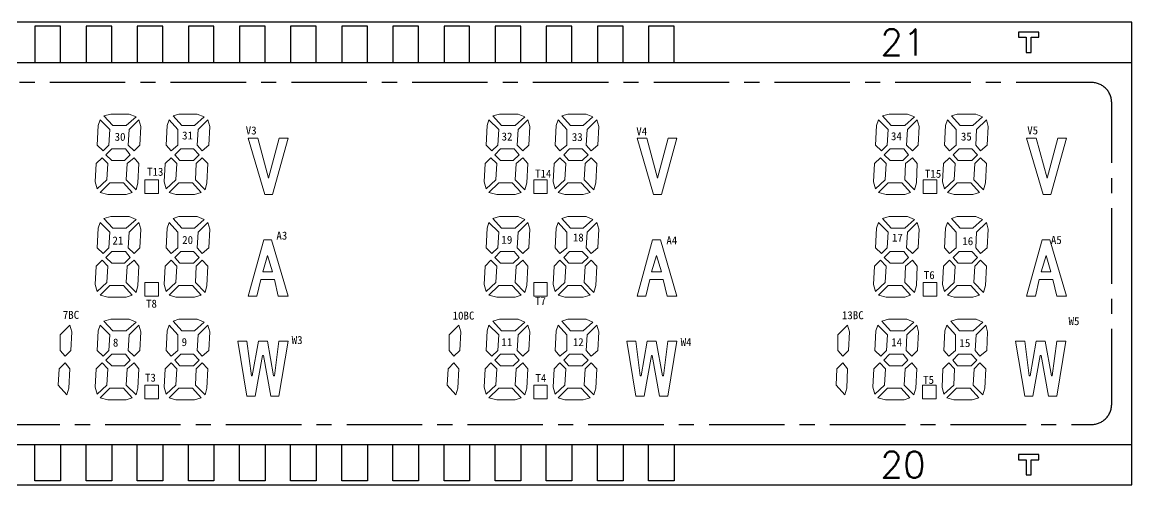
# Model space of a CAD drawing. Header units: millimetres. Extents: x 3718 to 70963, y 572 to 15149.
# Drawn here: x 3949.9 to 4005, y 633.2 to 656.2 of the extents above; entities that cross this region are included whole.
import ezdxf
from ezdxf.enums import TextEntityAlignment as Align

# ---------------------------------------------------------------- set-up
doc = ezdxf.new("R2010")
doc.units = ezdxf.units.MM
doc.header["$LTSCALE"] = 3
doc.linetypes.add('CENTER', pattern=[2, 1.25, -0.25, 0.25, -0.25])
for name, color, linetype in [('DWG', 7, 'Continuous'), ('TEXT', 40, 'Continuous'), ('VA', 6, 'Continuous')]:
    doc.layers.add(name, color=color, linetype=linetype)
doc.styles.add('romans', font='romans.shx')
doc.styles.add('黑体', font='SIMHEI.TTF')

msp = doc.modelspace()

# ---------------------------------------------------------------- linework, layer by layer
at = {"layer": 'DWG'}
for points in [[(3909.986, 656.22), (3909.986, 633.22), (4004.986, 633.22), (4004.986, 656.22)], [(3950.501, 656.02), (3950.501, 654.22), (3951.771, 654.22), (3951.771, 656.02)], [(3953.041, 656.02), (3953.041, 654.22), (3954.311, 654.22), (3954.311, 656.02)], [(3955.581, 656.02), (3955.581, 654.22), (3956.851, 654.22), (3956.851, 656.02)], [(3958.121, 656.02), (3958.121, 654.22), (3959.391, 654.22), (3959.391, 656.02)], [(3960.661, 656.02), (3960.661, 654.22), (3961.931, 654.22), (3961.931, 656.02)], [(3963.201, 656.02), (3963.201, 654.22), (3964.471, 654.22), (3964.471, 656.02)], [(3965.741, 656.02), (3965.741, 654.22), (3967.011, 654.22), (3967.011, 656.02)], [(3968.281, 656.02), (3968.281, 654.22), (3969.551, 654.22), (3969.551, 656.02)], [(3970.821, 656.02), (3970.821, 654.22), (3972.091, 654.22), (3972.091, 656.02)], [(3973.361, 656.02), (3973.361, 654.22), (3974.631, 654.22), (3974.631, 656.02)], [(3975.901, 656.02), (3975.901, 654.22), (3977.171, 654.22), (3977.171, 656.02)], [(3978.441, 656.02), (3978.441, 654.22), (3979.711, 654.22), (3979.711, 656.02)], [(3980.981, 656.02), (3980.981, 654.22), (3982.251, 654.22), (3982.251, 656.02)], [(3999.736, 655.47), (3999.736, 654.72), (3999.986, 654.72), (3999.986, 655.47), (4000.361, 655.47), (4000.361, 655.72), (3999.361, 655.72), (3999.361, 655.47)], [(3950.501, 633.42), (3950.501, 635.22), (3951.771, 635.22), (3951.771, 633.42)], [(3953.041, 633.42), (3953.041, 635.22), (3954.311, 635.22), (3954.311, 633.42)], [(3955.581, 633.42), (3955.581, 635.22), (3956.851, 635.22), (3956.851, 633.42)], [(3958.121, 633.42), (3958.121, 635.22), (3959.391, 635.22), (3959.391, 633.42)], [(3960.661, 633.42), (3960.661, 635.22), (3961.931, 635.22), (3961.931, 633.42)], [(3963.201, 633.42), (3963.201, 635.22), (3964.471, 635.22), (3964.471, 633.42)], [(3965.741, 633.42), (3965.741, 635.22), (3967.011, 635.22), (3967.011, 633.42)], [(3968.281, 633.42), (3968.281, 635.22), (3969.551, 635.22), (3969.551, 633.42)], [(3970.821, 633.42), (3970.821, 635.22), (3972.091, 635.22), (3972.091, 633.42)], [(3973.361, 633.42), (3973.361, 635.22), (3974.631, 635.22), (3974.631, 633.42)], [(3975.901, 633.42), (3975.901, 635.22), (3977.171, 635.22), (3977.171, 633.42)], [(3978.441, 633.42), (3978.441, 635.22), (3979.711, 635.22), (3979.711, 633.42)], [(3980.981, 633.42), (3980.981, 635.22), (3982.251, 635.22), (3982.251, 633.42)], [(3999.736, 634.47), (3999.736, 633.72), (3999.986, 633.72), (3999.986, 634.47), (4000.361, 634.47), (4000.361, 634.72), (3999.361, 634.72), (3999.361, 634.47)]]:
    msp.add_lwpolyline(points, close=True, dxfattribs=at)
for points in [[(3909.986, 654.22), (4004.986, 654.22)], [(3909.986, 635.22), (4004.986, 635.22)]]:
    msp.add_lwpolyline(points, dxfattribs=at)
at = {"layer": 'DWG', "lineweight": 0}
for points in [[(3954.363, 651.075), (3953.929, 651.557), (3954.266, 651.653), (3955.183, 651.653), (3955.52, 651.509), (3955.038, 651.075)], [(3958.419, 651.075), (3957.792, 651.075), (3957.358, 651.557), (3957.647, 651.653), (3958.563, 651.653), (3958.901, 651.509)], [(3973.68, 651.075), (3973.246, 651.557), (3973.584, 651.653), (3974.5, 651.653), (3974.837, 651.509), (3974.355, 651.075)], [(3977.736, 651.075), (3977.109, 651.075), (3976.675, 651.557), (3976.964, 651.653), (3977.88, 651.653), (3978.218, 651.509)], [(3993.029, 651.075), (3992.595, 651.557), (3992.933, 651.653), (3993.849, 651.653), (3994.186, 651.509), (3993.704, 651.075)], [(3997.085, 651.075), (3996.458, 651.075), (3996.024, 651.557), (3996.313, 651.653), (3997.23, 651.653), (3997.567, 651.509)], [(3953.736, 651.364), (3953.639, 651.075), (3953.591, 650.11), (3953.88, 649.821), (3954.17, 650.11), (3954.218, 650.882)], [(3955.665, 651.364), (3955.183, 650.882), (3955.134, 650.11), (3955.424, 649.821), (3955.713, 650.11), (3955.761, 651.026)], [(3957.165, 651.364), (3957.068, 651.075), (3957.02, 650.11), (3957.261, 649.821), (3957.599, 650.11), (3957.599, 650.882)], [(3959.094, 651.364), (3958.611, 650.882), (3958.563, 650.11), (3958.804, 649.821), (3959.142, 650.11), (3959.19, 651.026)], [(3973.053, 651.364), (3972.957, 651.075), (3972.908, 650.11), (3973.198, 649.821), (3973.487, 650.11), (3973.535, 650.882)], [(3974.982, 651.364), (3974.5, 650.882), (3974.452, 650.11), (3974.741, 649.821), (3975.03, 650.11), (3975.078, 651.026)], [(3976.482, 651.364), (3976.386, 651.075), (3976.337, 650.11), (3976.578, 649.821), (3976.916, 650.11), (3976.916, 650.882)], [(3978.411, 651.364), (3977.929, 650.882), (3977.88, 650.11), (3978.122, 649.821), (3978.459, 650.11), (3978.507, 651.026)], [(3992.402, 651.364), (3992.306, 651.075), (3992.258, 650.11), (3992.547, 649.821), (3992.836, 650.11), (3992.884, 650.882)], [(3994.331, 651.364), (3993.849, 650.882), (3993.801, 650.11), (3994.09, 649.821), (3994.379, 650.11), (3994.428, 651.026)], [(3995.831, 651.364), (3995.735, 651.075), (3995.686, 650.11), (3995.928, 649.821), (3996.265, 650.11), (3996.265, 650.882)], [(3997.76, 651.364), (3997.278, 650.882), (3997.23, 650.11), (3997.471, 649.821), (3997.808, 650.11), (3997.856, 651.026)], [(3962.637, 650.448), (3962.106, 648.471), (3961.576, 650.448), (3961.094, 650.448), (3961.913, 647.651), (3962.299, 647.651), (3963.071, 650.448)], [(3981.954, 650.448), (3981.424, 648.471), (3980.893, 650.448), (3980.411, 650.448), (3981.231, 647.651), (3981.617, 647.651), (3982.388, 650.448)], [(4001.303, 650.448), (4000.773, 648.471), (4000.242, 650.448), (3999.76, 650.448), (4000.58, 647.651), (4000.966, 647.651), (4001.737, 650.448)], [(3954.314, 649.917), (3954.99, 649.917), (3955.231, 649.628), (3954.941, 649.339), (3954.314, 649.339), (3954.025, 649.628)], [(3957.743, 649.917), (3958.37, 649.917), (3958.66, 649.628), (3958.37, 649.339), (3957.695, 649.339), (3957.454, 649.628)], [(3973.632, 649.917), (3974.307, 649.917), (3974.548, 649.628), (3974.259, 649.339), (3973.632, 649.339), (3973.342, 649.628)], [(3977.061, 649.917), (3977.688, 649.917), (3977.977, 649.628), (3977.688, 649.339), (3977.012, 649.339), (3976.771, 649.628)], [(3992.981, 649.917), (3993.656, 649.917), (3993.897, 649.628), (3993.608, 649.339), (3992.981, 649.339), (3992.692, 649.628)], [(3996.41, 649.917), (3997.037, 649.917), (3997.326, 649.628), (3997.037, 649.339), (3996.362, 649.339), (3996.12, 649.628)], [(3953.495, 648.278), (3953.591, 647.94), (3954.073, 648.374), (3954.122, 649.194), (3953.832, 649.483), (3953.543, 649.194)], [(3955.617, 648.229), (3955.665, 649.194), (3955.424, 649.483), (3955.086, 649.194), (3955.038, 648.374), (3955.52, 647.892)], [(3956.924, 648.278), (3957.02, 647.94), (3957.502, 648.374), (3957.551, 649.194), (3957.261, 649.483), (3956.972, 649.194)], [(3958.467, 648.374), (3958.949, 647.892), (3959.045, 648.229), (3959.094, 649.194), (3958.804, 649.483), (3958.515, 649.194)], [(3972.812, 648.278), (3972.908, 647.94), (3973.391, 648.374), (3973.439, 649.194), (3973.15, 649.483), (3972.86, 649.194)], [(3974.934, 648.229), (3974.982, 649.194), (3974.741, 649.483), (3974.403, 649.194), (3974.355, 648.374), (3974.837, 647.892)], [(3976.241, 648.278), (3976.337, 647.94), (3976.82, 648.374), (3976.868, 649.194), (3976.578, 649.483), (3976.289, 649.194)], [(3977.784, 648.374), (3978.266, 647.892), (3978.363, 648.229), (3978.411, 649.194), (3978.122, 649.483), (3977.832, 649.194)], [(3992.161, 648.278), (3992.258, 647.94), (3992.74, 648.374), (3992.788, 649.194), (3992.499, 649.483), (3992.209, 649.194)], [(3994.283, 648.229), (3994.331, 649.194), (3994.09, 649.483), (3993.752, 649.194), (3993.704, 648.374), (3994.186, 647.892)], [(3995.59, 648.278), (3995.686, 647.94), (3996.169, 648.374), (3996.217, 649.194), (3995.928, 649.483), (3995.638, 649.194)], [(3997.133, 648.374), (3997.615, 647.892), (3997.712, 648.229), (3997.76, 649.194), (3997.471, 649.483), (3997.181, 649.194)], [(3954.218, 648.229), (3953.736, 647.747), (3954.122, 647.651), (3955.038, 647.651), (3955.327, 647.747), (3954.893, 648.229)], [(3956.634, 647.699), (3956.634, 648.374), (3955.959, 648.374), (3955.959, 647.699)], [(3958.322, 648.229), (3957.647, 648.229), (3957.165, 647.747), (3957.502, 647.651), (3958.419, 647.651), (3958.756, 647.747)], [(3973.535, 648.229), (3973.053, 647.747), (3973.439, 647.651), (3974.355, 647.651), (3974.644, 647.747), (3974.21, 648.229)], [(3975.951, 647.699), (3975.951, 648.374), (3975.276, 648.374), (3975.276, 647.699)], [(3977.639, 648.229), (3976.964, 648.229), (3976.482, 647.747), (3976.82, 647.651), (3977.736, 647.651), (3978.073, 647.747)], [(3992.884, 648.229), (3992.402, 647.747), (3992.788, 647.651), (3993.704, 647.651), (3993.994, 647.747), (3993.56, 648.229)], [(3995.3, 647.699), (3995.3, 648.374), (3994.625, 648.374), (3994.625, 647.699)], [(3996.988, 648.229), (3996.313, 648.229), (3995.831, 647.747), (3996.169, 647.651), (3997.085, 647.651), (3997.422, 647.747)], [(3953.736, 646.261), (3953.639, 645.972), (3953.591, 645.008), (3953.88, 644.718), (3954.17, 645.008), (3954.218, 645.779)], [(3954.363, 645.972), (3953.929, 646.454), (3954.266, 646.551), (3955.183, 646.551), (3955.52, 646.406), (3955.038, 645.972)], [(3955.665, 646.261), (3955.183, 645.779), (3955.134, 645.008), (3955.424, 644.718), (3955.713, 645.008), (3955.761, 645.924)], [(3957.165, 646.261), (3957.068, 645.972), (3957.02, 645.008), (3957.261, 644.718), (3957.599, 645.008), (3957.599, 645.779)], [(3958.419, 645.972), (3957.792, 645.972), (3957.358, 646.454), (3957.647, 646.551), (3958.563, 646.551), (3958.901, 646.406)], [(3959.094, 646.261), (3958.611, 645.779), (3958.563, 645.008), (3958.804, 644.718), (3959.142, 645.008), (3959.19, 645.924)], [(3973.053, 646.261), (3972.957, 645.972), (3972.908, 645.008), (3973.198, 644.718), (3973.487, 645.008), (3973.535, 645.779)], [(3973.68, 645.972), (3973.246, 646.454), (3973.584, 646.551), (3974.5, 646.551), (3974.837, 646.406), (3974.355, 645.972)], [(3974.982, 646.261), (3974.5, 645.779), (3974.452, 645.008), (3974.741, 644.718), (3975.03, 645.008), (3975.078, 645.924)], [(3976.482, 646.261), (3976.386, 645.972), (3976.337, 645.008), (3976.578, 644.718), (3976.916, 645.008), (3976.916, 645.779)], [(3977.736, 645.972), (3977.109, 645.972), (3976.675, 646.454), (3976.964, 646.551), (3977.88, 646.551), (3978.218, 646.406)], [(3978.411, 646.261), (3977.929, 645.779), (3977.88, 645.008), (3978.122, 644.718), (3978.459, 645.008), (3978.507, 645.924)], [(3992.402, 646.261), (3992.306, 645.972), (3992.258, 645.008), (3992.547, 644.718), (3992.836, 645.008), (3992.884, 645.779)], [(3993.029, 645.972), (3992.595, 646.454), (3992.933, 646.551), (3993.849, 646.551), (3994.186, 646.406), (3993.704, 645.972)], [(3994.331, 646.261), (3993.849, 645.779), (3993.801, 645.008), (3994.09, 644.718), (3994.379, 645.008), (3994.428, 645.924)], [(3995.831, 646.261), (3995.735, 645.972), (3995.686, 645.008), (3995.928, 644.718), (3996.265, 645.008), (3996.265, 645.779)], [(3997.085, 645.972), (3996.458, 645.972), (3996.024, 646.454), (3996.313, 646.551), (3997.23, 646.551), (3997.567, 646.406)], [(3997.76, 646.261), (3997.278, 645.779), (3997.23, 645.008), (3997.471, 644.718), (3997.808, 645.008), (3997.856, 645.924)], [(3962.251, 645.398), (3961.865, 645.398), (3961.094, 642.601), (3961.528, 642.601), (3961.721, 643.421), (3962.396, 643.421), (3962.589, 642.601), (3963.071, 642.601)], [(3981.568, 645.398), (3981.183, 645.398), (3980.411, 642.601), (3980.845, 642.601), (3981.038, 643.421), (3981.713, 643.421), (3981.906, 642.601), (3982.388, 642.601)], [(4000.917, 645.398), (4000.532, 645.398), (3999.76, 642.601), (4000.194, 642.601), (4000.387, 643.421), (4001.062, 643.421), (4001.255, 642.601), (4001.737, 642.601)], [(3953.495, 643.175), (3953.591, 642.838), (3954.073, 643.272), (3954.122, 644.091), (3953.832, 644.381), (3953.543, 644.091)], [(3954.314, 644.815), (3954.99, 644.815), (3955.231, 644.525), (3954.941, 644.236), (3954.314, 644.236), (3954.025, 644.525)], [(3955.617, 643.127), (3955.665, 644.091), (3955.424, 644.381), (3955.086, 644.091), (3955.038, 643.272), (3955.52, 642.789)], [(3956.924, 643.175), (3957.02, 642.838), (3957.502, 643.272), (3957.551, 644.091), (3957.261, 644.381), (3956.972, 644.091)], [(3957.743, 644.815), (3958.37, 644.815), (3958.66, 644.525), (3958.37, 644.236), (3957.695, 644.236), (3957.454, 644.525)], [(3958.467, 643.272), (3958.949, 642.789), (3959.045, 643.127), (3959.094, 644.091), (3958.804, 644.381), (3958.515, 644.091)], [(3961.817, 643.806), (3962.058, 644.626), (3962.299, 643.806)], [(3972.812, 643.175), (3972.908, 642.838), (3973.391, 643.272), (3973.439, 644.091), (3973.15, 644.381), (3972.86, 644.091)], [(3973.632, 644.815), (3974.307, 644.815), (3974.548, 644.525), (3974.259, 644.236), (3973.632, 644.236), (3973.342, 644.525)], [(3974.934, 643.127), (3974.982, 644.091), (3974.741, 644.381), (3974.403, 644.091), (3974.355, 643.272), (3974.837, 642.789)], [(3976.241, 643.175), (3976.337, 642.838), (3976.82, 643.272), (3976.868, 644.091), (3976.578, 644.381), (3976.289, 644.091)], [(3977.061, 644.815), (3977.688, 644.815), (3977.977, 644.525), (3977.688, 644.236), (3977.012, 644.236), (3976.771, 644.525)], [(3977.784, 643.272), (3978.266, 642.789), (3978.363, 643.127), (3978.411, 644.091), (3978.122, 644.381), (3977.832, 644.091)], [(3981.134, 643.806), (3981.375, 644.626), (3981.617, 643.806)], [(3992.161, 643.175), (3992.258, 642.838), (3992.74, 643.272), (3992.788, 644.091), (3992.499, 644.381), (3992.209, 644.091)], [(3992.981, 644.815), (3993.656, 644.815), (3993.897, 644.525), (3993.608, 644.236), (3992.981, 644.236), (3992.692, 644.525)], [(3994.283, 643.127), (3994.331, 644.091), (3994.09, 644.381), (3993.752, 644.091), (3993.704, 643.272), (3994.186, 642.789)], [(3995.59, 643.175), (3995.686, 642.838), (3996.169, 643.272), (3996.217, 644.091), (3995.928, 644.381), (3995.638, 644.091)], [(3996.41, 644.815), (3997.037, 644.815), (3997.326, 644.525), (3997.037, 644.236), (3996.362, 644.236), (3996.12, 644.525)], [(3997.133, 643.272), (3997.615, 642.789), (3997.712, 643.127), (3997.76, 644.091), (3997.471, 644.381), (3997.181, 644.091)], [(4000.483, 643.806), (4000.725, 644.626), (4000.966, 643.806)], [(3956.634, 642.596), (3956.634, 643.272), (3955.959, 643.272), (3955.959, 642.596)], [(3975.951, 642.596), (3975.951, 643.272), (3975.276, 643.272), (3975.276, 642.596)], [(3995.3, 642.596), (3995.3, 643.272), (3994.625, 643.272), (3994.625, 642.596)], [(3954.218, 643.127), (3953.736, 642.645), (3954.122, 642.548), (3955.038, 642.548), (3955.327, 642.645), (3954.893, 643.127)], [(3958.322, 643.127), (3957.647, 643.127), (3957.165, 642.645), (3957.502, 642.548), (3958.419, 642.548), (3958.756, 642.645)], [(3973.535, 643.127), (3973.053, 642.645), (3973.439, 642.548), (3974.355, 642.548), (3974.644, 642.645), (3974.21, 643.127)], [(3977.639, 643.127), (3976.964, 643.127), (3976.482, 642.645), (3976.82, 642.548), (3977.736, 642.548), (3978.073, 642.645)], [(3992.884, 643.127), (3992.402, 642.645), (3992.788, 642.548), (3993.704, 642.548), (3993.994, 642.645), (3993.56, 643.127)], [(3996.988, 643.127), (3996.313, 643.127), (3995.831, 642.645), (3996.169, 642.548), (3997.085, 642.548), (3997.422, 642.645)], [(3952.236, 641.159), (3951.754, 640.677), (3951.754, 639.905), (3951.995, 639.616), (3952.284, 639.905), (3952.332, 640.821)], [(3953.736, 641.159), (3953.639, 640.87), (3953.591, 639.905), (3953.88, 639.616), (3954.17, 639.905), (3954.218, 640.677)], [(3954.363, 640.87), (3953.929, 641.352), (3954.266, 641.448), (3955.183, 641.448), (3955.52, 641.304), (3955.038, 640.87)], [(3955.665, 641.159), (3955.183, 640.677), (3955.134, 639.905), (3955.424, 639.616), (3955.713, 639.905), (3955.761, 640.821)], [(3957.165, 641.159), (3957.068, 640.87), (3957.02, 639.905), (3957.261, 639.616), (3957.599, 639.905), (3957.599, 640.677)], [(3958.419, 640.87), (3957.792, 640.87), (3957.358, 641.352), (3957.647, 641.448), (3958.563, 641.448), (3958.901, 641.304)], [(3959.094, 641.159), (3958.611, 640.677), (3958.563, 639.905), (3958.804, 639.616), (3959.142, 639.905), (3959.19, 640.821)], [(3971.553, 641.159), (3971.071, 640.677), (3971.071, 639.905), (3971.312, 639.616), (3971.601, 639.905), (3971.65, 640.821)], [(3973.053, 641.159), (3972.957, 640.87), (3972.908, 639.905), (3973.198, 639.616), (3973.487, 639.905), (3973.535, 640.677)], [(3973.68, 640.87), (3973.246, 641.352), (3973.584, 641.448), (3974.5, 641.448), (3974.837, 641.304), (3974.355, 640.87)], [(3974.982, 641.159), (3974.5, 640.677), (3974.452, 639.905), (3974.741, 639.616), (3975.03, 639.905), (3975.078, 640.821)], [(3976.482, 641.159), (3976.386, 640.87), (3976.337, 639.905), (3976.578, 639.616), (3976.916, 639.905), (3976.916, 640.677)], [(3977.736, 640.87), (3977.109, 640.87), (3976.675, 641.352), (3976.964, 641.448), (3977.88, 641.448), (3978.218, 641.304)], [(3978.411, 641.159), (3977.929, 640.677), (3977.88, 639.905), (3978.122, 639.616), (3978.459, 639.905), (3978.507, 640.821)], [(3990.87, 641.159), (3990.388, 640.677), (3990.388, 639.905), (3990.629, 639.616), (3990.919, 639.905), (3990.967, 640.821)], [(3992.37, 641.159), (3992.274, 640.87), (3992.226, 639.905), (3992.515, 639.616), (3992.804, 639.905), (3992.853, 640.677)], [(3992.997, 640.87), (3992.563, 641.352), (3992.901, 641.448), (3993.817, 641.448), (3994.155, 641.304), (3993.672, 640.87)], [(3994.299, 641.159), (3993.817, 640.677), (3993.769, 639.905), (3994.058, 639.616), (3994.347, 639.905), (3994.396, 640.821)], [(3995.799, 641.159), (3995.703, 640.87), (3995.655, 639.905), (3995.896, 639.616), (3996.233, 639.905), (3996.233, 640.677)], [(3996.426, 640.87), (3995.992, 641.352), (3996.33, 641.448), (3997.246, 641.448), (3997.584, 641.304), (3997.101, 640.87)], [(3997.728, 641.159), (3997.246, 640.677), (3997.198, 639.905), (3997.439, 639.616), (3997.776, 639.905), (3997.825, 640.821)], [(3962.049, 640.355), (3961.601, 640.355), (3961.294, 638.641), (3961.254, 638.641), (3961.029, 640.355), (3960.579, 640.355), (3961.029, 637.635), (3961.437, 637.635), (3961.805, 639.648), (3961.845, 639.648), (3962.213, 637.635), (3962.621, 637.635), (3963.071, 640.355), (3962.621, 640.355), (3962.398, 638.641), (3962.356, 638.641)], [(3981.366, 640.355), (3980.918, 640.355), (3980.611, 638.641), (3980.571, 638.641), (3980.346, 640.355), (3979.897, 640.355), (3980.346, 637.635), (3980.754, 637.635), (3981.122, 639.648), (3981.162, 639.648), (3981.53, 637.635), (3981.938, 637.635), (3982.388, 640.355), (3981.938, 640.355), (3981.715, 638.641), (3981.673, 638.641)], [(4000.684, 640.355), (4000.235, 640.355), (3999.929, 638.641), (3999.888, 638.641), (3999.664, 640.355), (3999.214, 640.355), (3999.664, 637.635), (4000.072, 637.635), (4000.44, 639.648), (4000.48, 639.648), (4000.848, 637.635), (4001.256, 637.635), (4001.705, 640.355), (4001.256, 640.355), (4001.032, 638.641), (4000.991, 638.641)], [(3954.314, 639.712), (3954.99, 639.712), (3955.231, 639.423), (3954.941, 639.134), (3954.314, 639.134), (3954.025, 639.423)], [(3957.743, 639.712), (3958.37, 639.712), (3958.66, 639.423), (3958.37, 639.134), (3957.695, 639.134), (3957.454, 639.423)], [(3973.632, 639.712), (3974.307, 639.712), (3974.548, 639.423), (3974.259, 639.134), (3973.632, 639.134), (3973.342, 639.423)], [(3977.061, 639.712), (3977.688, 639.712), (3977.977, 639.423), (3977.688, 639.134), (3977.012, 639.134), (3976.771, 639.423)], [(3992.949, 639.712), (3993.624, 639.712), (3993.865, 639.423), (3993.576, 639.134), (3992.949, 639.134), (3992.66, 639.423)], [(3996.378, 639.712), (3997.005, 639.712), (3997.294, 639.423), (3997.005, 639.134), (3996.33, 639.134), (3996.089, 639.423)], [(3951.657, 638.169), (3952.091, 637.687), (3952.188, 638.024), (3952.236, 638.989), (3951.995, 639.278), (3951.705, 638.989)], [(3953.495, 638.073), (3953.591, 637.735), (3954.073, 638.169), (3954.122, 638.989), (3953.832, 639.278), (3953.543, 638.989)], [(3955.617, 638.024), (3955.665, 638.989), (3955.424, 639.278), (3955.086, 638.989), (3955.038, 638.169), (3955.52, 637.687)], [(3956.924, 638.073), (3957.02, 637.735), (3957.502, 638.169), (3957.551, 638.989), (3957.261, 639.278), (3956.972, 638.989)], [(3958.467, 638.169), (3958.949, 637.687), (3959.045, 638.024), (3959.094, 638.989), (3958.804, 639.278), (3958.515, 638.989)], [(3970.974, 638.169), (3971.408, 637.687), (3971.505, 638.024), (3971.553, 638.989), (3971.312, 639.278), (3971.023, 638.989)], [(3972.812, 638.073), (3972.908, 637.735), (3973.391, 638.169), (3973.439, 638.989), (3973.15, 639.278), (3972.86, 638.989)], [(3974.934, 638.024), (3974.982, 638.989), (3974.741, 639.278), (3974.403, 638.989), (3974.355, 638.169), (3974.837, 637.687)], [(3976.241, 638.073), (3976.337, 637.735), (3976.82, 638.169), (3976.868, 638.989), (3976.578, 639.278), (3976.289, 638.989)], [(3977.784, 638.169), (3978.266, 637.687), (3978.363, 638.024), (3978.411, 638.989), (3978.122, 639.278), (3977.832, 638.989)], [(3990.292, 638.169), (3990.726, 637.687), (3990.822, 638.024), (3990.87, 638.989), (3990.629, 639.278), (3990.34, 638.989)], [(3992.129, 638.073), (3992.226, 637.735), (3992.708, 638.169), (3992.756, 638.989), (3992.467, 639.278), (3992.177, 638.989)], [(3994.251, 638.024), (3994.299, 638.989), (3994.058, 639.278), (3993.721, 638.989), (3993.672, 638.169), (3994.155, 637.687)], [(3995.558, 638.073), (3995.655, 637.735), (3996.137, 638.169), (3996.185, 638.989), (3995.896, 639.278), (3995.606, 638.989)], [(3997.101, 638.169), (3997.584, 637.687), (3997.68, 638.024), (3997.728, 638.989), (3997.439, 639.278), (3997.15, 638.989)], [(3954.218, 638.024), (3953.736, 637.542), (3954.122, 637.446), (3955.038, 637.446), (3955.327, 637.542), (3954.893, 638.024)], [(3956.634, 637.494), (3956.634, 638.169), (3955.959, 638.169), (3955.959, 637.494)], [(3958.322, 638.024), (3957.647, 638.024), (3957.165, 637.542), (3957.502, 637.446), (3958.419, 637.446), (3958.756, 637.542)], [(3973.535, 638.024), (3973.053, 637.542), (3973.439, 637.446), (3974.355, 637.446), (3974.644, 637.542), (3974.21, 638.024)], [(3975.951, 637.494), (3975.951, 638.169), (3975.276, 638.169), (3975.276, 637.494)], [(3977.639, 638.024), (3976.964, 638.024), (3976.482, 637.542), (3976.82, 637.446), (3977.736, 637.446), (3978.073, 637.542)], [(3992.853, 638.024), (3992.37, 637.542), (3992.756, 637.446), (3993.672, 637.446), (3993.962, 637.542), (3993.528, 638.024)], [(3995.269, 637.494), (3995.269, 638.169), (3994.593, 638.169), (3994.593, 637.494)], [(3996.957, 638.024), (3996.282, 638.024), (3995.799, 637.542), (3996.137, 637.446), (3997.053, 637.446), (3997.391, 637.542)]]:
    msp.add_lwpolyline(points, close=True, dxfattribs=at)
at = {"layer": 'VA', "color": 0, "linetype": 'CENTER'}
msp.add_lwpolyline([(3911.986, 636.22), (4002.986, 636.22, 0.414214), (4003.986, 637.22), (4003.986, 652.22, 0.414214), (4002.986, 653.22), (3911.986, 653.22, 0.414214), (3910.986, 652.22), (3910.986, 637.22, 0.414214)], format="xyb", close=True, dxfattribs=at)

# ---------------------------------------------------------------- texts
at = {"layer": 'DWG', "style": 'romans'}
for s, p in [('21', (3993.618, 655.22)), ('20', (3993.618, 634.22))]:
    msp.add_text(s, height=1.31, dxfattribs=at).set_placement(p, align=Align.MIDDLE)
at = {"layer": 'TEXT', "style": '黑体'}
for s, height, p in [('V3', 0.3975, (3960.97, 650.636)), ('V4', 0.3975, (3980.371, 650.595)), ('V5', 0.3975, (3999.79, 650.642)), ('30', 0.3975, (3954.458, 650.323)), ('31', 0.3975, (3957.809, 650.388)), ('32', 0.3975, (3973.678, 650.336)), ('33', 0.3975, (3977.169, 650.311)), ('34', 0.3975, (3993.021, 650.351)), ('35', 0.3975, (3996.495, 650.334)), ('T13', 0.3975, (3956.068, 648.583)), ('T14', 0.3975, (3975.344, 648.492)), ('T15', 0.3975, (3994.709, 648.486)), ('21', 0.3975, (3954.349, 645.167)), ('20', 0.3975, (3957.814, 645.193)), ('A3', 0.3975, (3962.492, 645.411)), ('19', 0.3975, (3973.672, 645.203)), ('18', 0.3975, (3977.218, 645.317)), ('A4', 0.3975, (3981.866, 645.174)), ('17', 0.3975, (3993.072, 645.309)), ('16', 0.3975, (3996.567, 645.135)), ('A5', 0.3975, (4000.965, 645.191)), ('T6', 0.3975, (3994.654, 643.449)), ('T8', 0.3975, (3956.019, 642.028)), ('T7', 0.3975, (3975.342, 642.162)), ('7BC', 0.3975, (3951.884, 641.47)), ('10BC', 0.3975, (3971.247, 641.434)), ('13BC', 0.3975, (3990.585, 641.453)), ('W5', 0.3975, (4001.843, 641.16)), ('9', 0.398, (3957.786, 640.118)), ('W3', 0.3975, (3963.252, 640.22)), ('11', 0.3975, (3973.672, 640.115)), ('12', 0.3975, (3977.218, 640.115)), ('W4', 0.3975, (3982.575, 640.114)), ('14', 0.3975, (3993.033, 640.109)), ('8', 0.398, (3954.372, 640.092)), ('15', 0.3975, (3996.423, 640.07)), ('T3', 0.3975, (3955.965, 638.35)), ('T4', 0.3975, (3975.365, 638.332)), ('T5', 0.3975, (3994.62, 638.238))]:
    msp.add_text(s, height=height, dxfattribs=at).set_placement(p)

doc.saveas('drawing.dxf')
